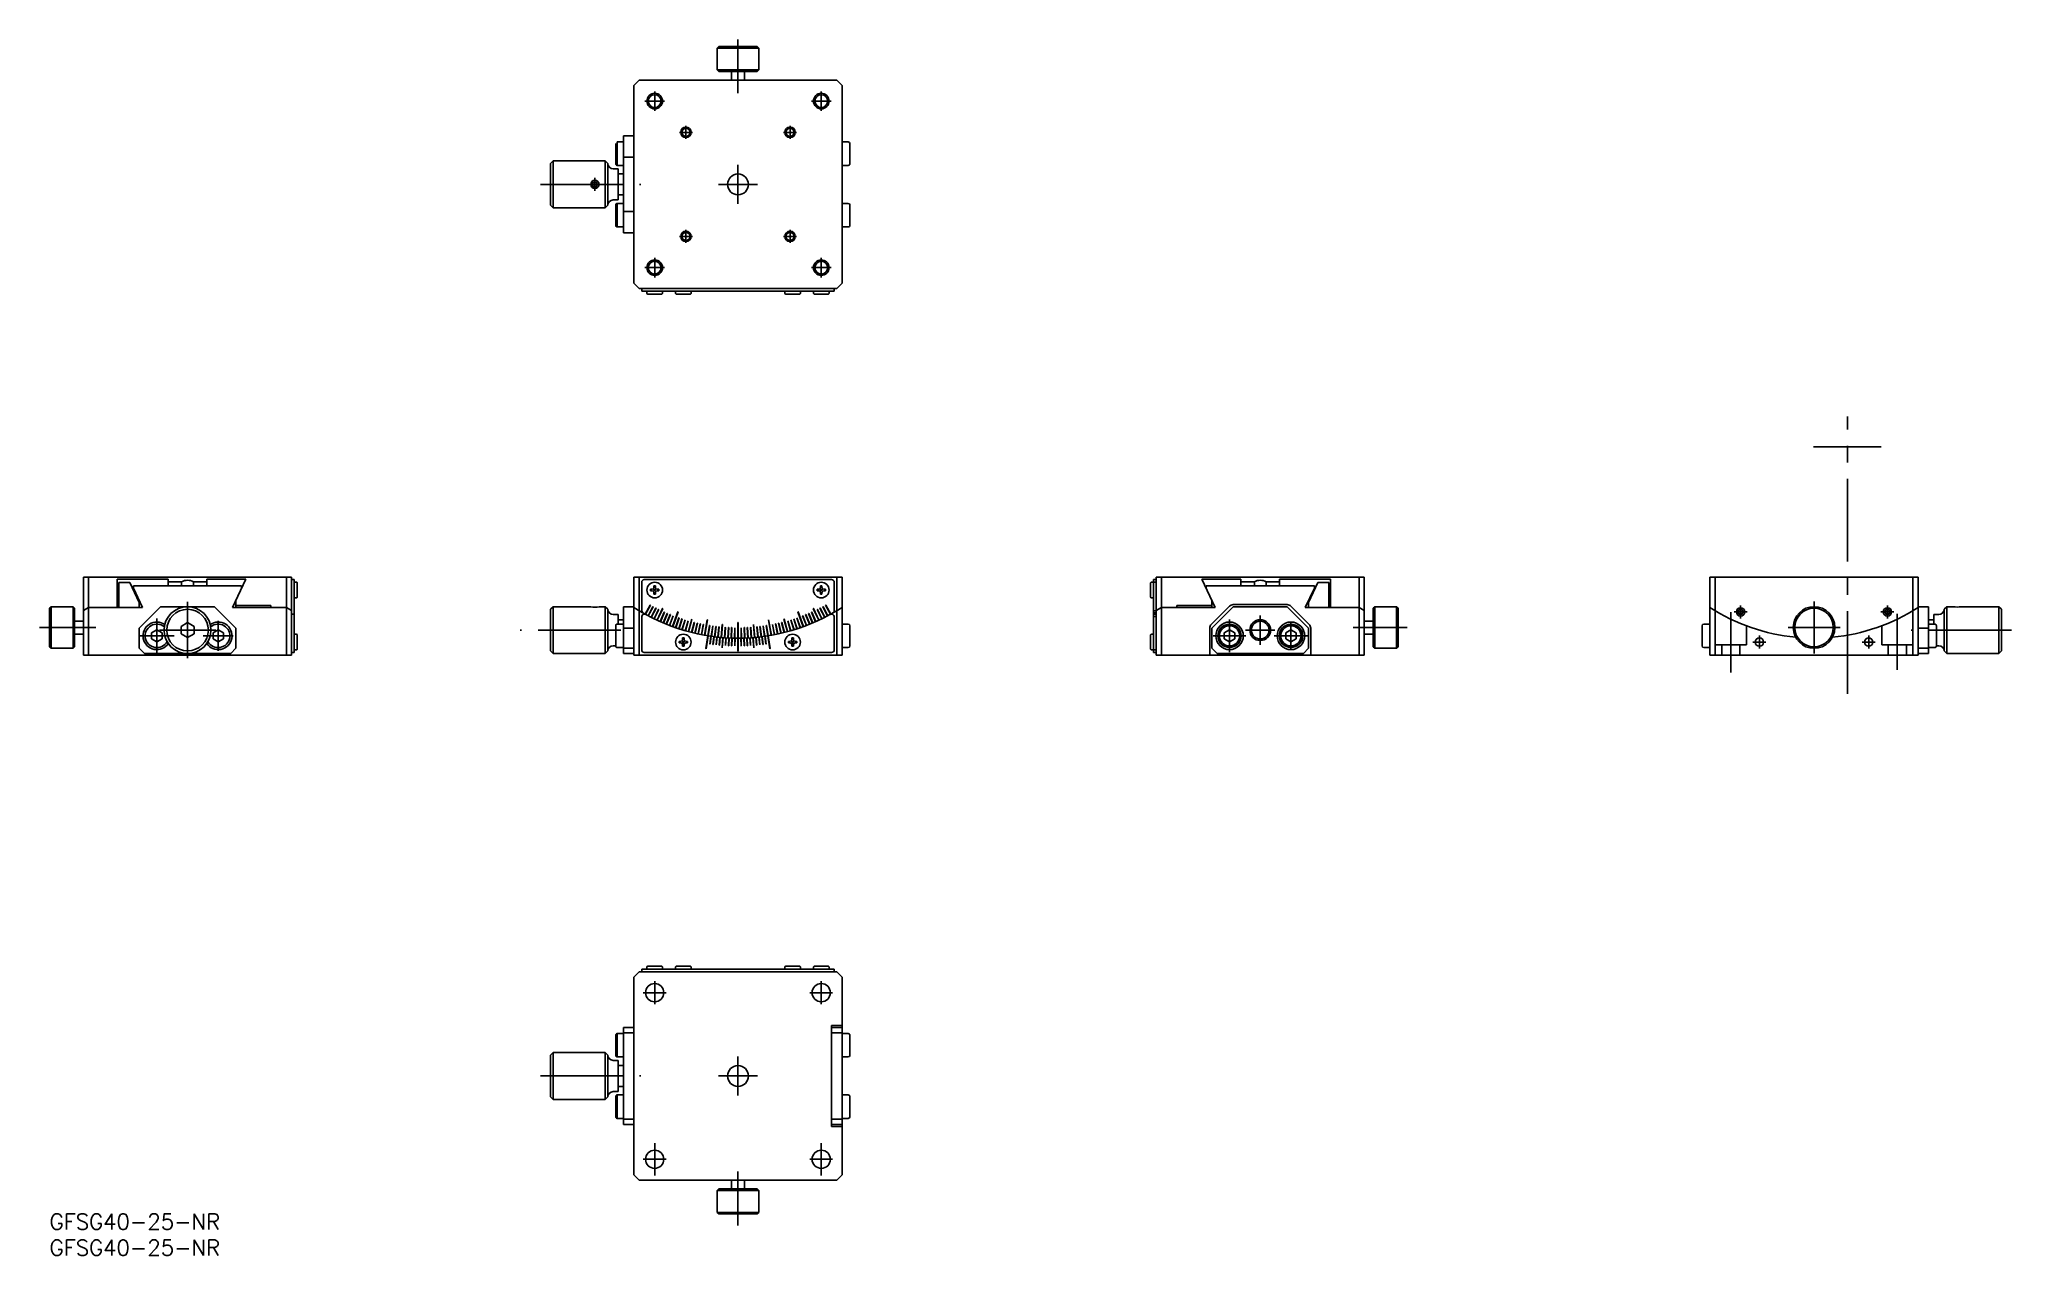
# Model space of a CAD drawing. Extents: x -2 to 377, y -8 to 226.
import ezdxf

# ---------------------------------------------------------------- set-up
doc = ezdxf.new("R2010")
doc.units = 0
doc.header["$LTSCALE"] = 0.5
doc.linetypes.add('CENTER', pattern=[50.8, 31.75, -6.35, 6.35, -6.35])
doc.linetypes.add('DASHED', pattern=[19.05, 12.7, -6.35])
for name, color, linetype in [('MSM_CENTER', 1, 'CENTER'), ('MSM_CONTINUOUS', 7, 'CONTINUOUS'), ('MSM_DASHED', 4, 'DASHED'), ('MSM_NARROW', 5, 'CONTINUOUS'), ('MSM_PART_NUMBER', 7, 'CONTINUOUS')]:
    doc.layers.add(name, color=color, linetype=linetype)
doc.styles.get("Standard").update_dxf_attribs({"font": 'txt.shx', "height": 3, "bigfont": 'bigfont.shx'})

# ---------------------------------------------------------------- blocks, each defined once
blk = doc.blocks.new('*U3')
at = {"layer": 'MSM_PART_NUMBER'}
blk.add_text('GFSG40-25-NR', height=3, dxfattribs=at).set_placement((0, -3))
blk = doc.blocks.new('*U4')
at = {"layer": 'MSM_PART_NUMBER'}
blk.add_text('GFSG40-25-NR', height=3, dxfattribs=at).set_placement((0, -8))

msp = doc.modelspace()

# ---------------------------------------------------------------- linework, layer by layer
at = {"layer": 'MSM_CENTER'}
for p, q in [((132.28, 225.66), (132.28, 215.31)), ((114.41, 213.81), (118.16, 213.81)), ((116.28, 215.68), (116.28, 211.93)), ((146.41, 213.81), (150.16, 213.81)), ((148.28, 215.68), (148.28, 211.93)), ((122.28, 209.06), (122.28, 206.56)), ((142.28, 209.06), (142.28, 206.56)), ((121.03, 207.81), (123.53, 207.81)), ((141.03, 207.81), (143.53, 207.81)), ((132.28, 201.56), (132.28, 194.06)), ((94.32, 197.81), (113.63, 197.81)), ((104.78, 199.06), (104.78, 196.56)), ((128.53, 197.81), (136.03, 197.81)), ((121.03, 187.81), (123.53, 187.81)), ((122.28, 189.06), (122.28, 186.56)), ((141.03, 187.81), (143.53, 187.81)), ((142.28, 189.06), (142.28, 186.56)), ((116.28, 183.68), (116.28, 179.93)), ((148.28, 183.68), (148.28, 179.93)), ((114.41, 181.81), (118.16, 181.81)), ((146.41, 181.81), (150.16, 181.81)), ((345.47, 99.93), (345.47, 153.23)), ((351.98, 147.37), (338.96, 147.37)), ((26.5, 106.76), (26.5, 117.58)), ((339.07, 107.67), (339.07, 117.67)), ((20.6, 107.76), (20.6, 114.38)), ((32.4, 108.19), (32.4, 113.94)), ((226.74, 107.94, -5.9), (226.74, 114.19, -5.9)), ((232.64, 109.36, -5.9), (232.64, 114.98, -5.9)), ((238.54, 108.31, -5.9), (238.54, 113.82, -5.9)), ((323.07, 104.04), (323.07, 115.62)), ((326.2, 115.67), (323.7, 115.67)), ((324.95, 114.42), (324.95, 116.92)), ((354.43, 115.67), (351.93, 115.67)), ((353.18, 114.42), (353.18, 116.92)), ((355.07, 104.56), (355.07, 115.31)), ((8.89, 112.67), (-1.96, 112.67)), ((23.91, 111.07), (17.29, 111.07)), ((31.91, 112.17), (21.09, 112.17)), ((35.27, 111.07), (29.52, 111.07)), ((109.74, 112.17), (90.43, 112.17)), ((229.87, 111.07, -5.9), (223.62, 111.07, -5.9)), ((235.45, 112.17, -5.9), (229.83, 112.17, -5.9)), ((241.73, 111.07, -5.9), (235.35, 111.07, -5.9)), ((260.88, 112.67, -5.9), (250.49, 112.67, -5.9)), ((328.57, 108.62), (328.57, 111.12)), ((344.07, 112.67), (334.07, 112.67)), ((349.57, 108.62), (349.57, 111.12)), ((377.02, 112.17), (357.72, 112.17)), ((329.82, 109.87), (327.32, 109.87)), ((350.82, 109.87), (348.32, 109.87)), ((114.09, 42.5), (114.53, 42.5)), ((116.28, 44.69), (116.28, 40.31)), ((118.03, 42.5), (118.47, 42.5)), ((146.09, 42.5), (146.53, 42.5)), ((148.28, 44.69), (148.28, 40.31)), ((150.03, 42.5), (150.47, 42.5)), ((132.28, 30.25), (132.28, 22.75)), ((94.32, 26.5), (113.63, 26.5)), ((128.53, 26.5), (136.03, 26.5)), ((116.28, 13.59), (116.28, 7.41)), ((148.28, 13.59), (148.28, 7.41)), ((114.09, 10.5), (118.47, 10.5)), ((132.28, 8.15), (132.28, -2.2)), ((146.09, 10.5), (150.47, 10.5))]:
    msp.add_line(p, q, dxfattribs=at)
at = {"layer": 'MSM_CONTINUOUS'}
for p, q in [((128.28, 224.01), (128.58, 224.31)), ((128.28, 219.81), (128.28, 224.01)), ((128.28, 224.01), (136.28, 224.01)), ((128.58, 224.31), (135.98, 224.31)), ((135.98, 224.31), (136.28, 224.01)), ((136.28, 224.01), (136.28, 219.81)), ((128.58, 219.51), (128.28, 219.81)), ((136.28, 219.81), (128.28, 219.81)), ((136.28, 219.81), (135.98, 219.51)), ((113.28, 217.81), (112.28, 216.81)), ((112.28, 216.81), (112.28, 178.81)), ((151.28, 217.81), (113.28, 217.81)), ((135.98, 219.51), (128.58, 219.51)), ((131.03, 217.81), (131.03, 219.51)), ((133.53, 217.81), (133.53, 219.51)), ((152.28, 216.81), (151.28, 217.81)), ((152.28, 178.81), (152.28, 216.81)), ((108.78, 201.76), (108.78, 205.66)), ((109.08, 205.96), (110.28, 205.96)), ((109.08, 201.46), (109.08, 205.96)), ((110.28, 188.51), (110.28, 207.11)), ((110.28, 207.11), (112.28, 207.11)), ((153.48, 205.96), (152.28, 205.96)), ((153.78, 201.76), (153.78, 205.66)), ((96.78, 202.31), (96.28, 201.81)), ((96.28, 201.81), (96.28, 193.81)), ((106.78, 202.31), (96.78, 202.31)), ((96.78, 202.31), (96.78, 193.31)), ((107.28, 201.81), (106.78, 202.31)), ((106.78, 193.31), (106.78, 202.31)), ((107.28, 193.81), (107.28, 201.81)), ((110.28, 201.46), (109.08, 201.46)), ((110.28, 203.01), (112.28, 203.01)), ((152.28, 201.46), (153.48, 201.46)), ((104.52, 198.26), (104.26, 197.81)), ((104.26, 197.81), (104.52, 197.36)), ((105.04, 198.26), (104.52, 198.26)), ((104.52, 197.36), (105.04, 197.36)), ((105.3, 197.81), (105.04, 198.26)), ((105.04, 197.36), (105.3, 197.81)), ((108.28, 200.81), (109.28, 200.81)), ((109.28, 200.81), (109.28, 194.81)), ((109.28, 199.81), (110.28, 199.81)), ((96.28, 193.81), (96.78, 193.31)), ((96.78, 193.31), (106.78, 193.31)), ((106.78, 193.31), (107.28, 193.81)), ((109.28, 194.81), (108.28, 194.81)), ((108.78, 193.86), (108.78, 189.96)), ((110.28, 194.16), (109.08, 194.16)), ((109.08, 189.66), (109.08, 194.16)), ((109.28, 195.81), (110.28, 195.81)), ((153.48, 194.16), (152.28, 194.16)), ((153.78, 189.96), (153.78, 193.86)), ((110.28, 189.66), (109.08, 189.66)), ((110.28, 192.61), (112.28, 192.61)), ((152.28, 189.66), (153.48, 189.66)), ((110.28, 188.51), (112.28, 188.51)), ((112.28, 178.81), (113.28, 177.81)), ((151.28, 177.81), (152.28, 178.81)), ((113.28, 177.81), (151.28, 177.81)), ((113.78, 177.81), (113.78, 177.31)), ((113.78, 177.31), (150.78, 177.31)), ((114.78, 176.91), (114.78, 177.3)), ((117.58, 176.71), (114.98, 176.71)), ((117.78, 177.3), (117.78, 176.91)), ((120.28, 176.91), (120.28, 177.3)), ((123.08, 176.71), (120.48, 176.71)), ((123.28, 177.3), (123.28, 176.91)), ((141.28, 176.91), (141.28, 177.3)), ((144.08, 176.71), (141.48, 176.71)), ((144.28, 177.3), (144.28, 176.91)), ((146.78, 176.91), (146.78, 177.3)), ((149.58, 176.71), (146.98, 176.71)), ((149.78, 177.3), (149.78, 176.91)), ((150.78, 177.31), (150.78, 177.81)), ((46.5, 122.37), (6.5, 122.37)), ((6.5, 122.37), (6.5, 107.37)), ((7.5, 122.37), (7.5, 107.37)), ((22.8, 121.94), (13, 121.94)), ((13, 121.94), (13, 116.54)), ((13.3, 116.54), (13.3, 121.31)), ((13.3, 121.31), (15.4, 121.31)), ((15.4, 121.31), (17.2, 117.5)), ((22.8, 120.67), (22.8, 121.94)), ((25.37, 121.44), (22.8, 121.44)), ((25.37, 120.67), (25.37, 121.44)), ((30.2, 121.44), (27.63, 121.44)), ((27.63, 121.44), (27.63, 120.67)), ((37.7, 121.94), (30.2, 121.94)), ((30.2, 121.94), (30.2, 120.67)), ((35.15, 116.54), (37.7, 121.94)), ((45.5, 107.37), (45.5, 122.37)), ((46.5, 107.37), (46.5, 122.37)), ((47, 121.87), (46.5, 121.87)), ((47, 121.87), (47, 107.87)), ((47.4, 121.37), (47.01, 121.37)), ((112.28, 107.37), (112.28, 122.37)), ((112.28, 122.37), (152.28, 122.37)), ((113.28, 122.37), (113.28, 107.37)), ((113.78, 115.9), (113.78, 121.37)), ((114.28, 121.87), (150.28, 121.87)), ((150.78, 121.37), (150.78, 115.9)), ((151.28, 122.37), (151.28, 107.37)), ((152.28, 122.37), (152.28, 107.37)), ((212.64, 121.37, -5.9), (211.74, 121.37, -5.9)), ((212.13, 118.37, -5.9), (212.13, 121.37, -5.9)), ((212.14, 107.87, -5.9), (212.14, 121.87, -5.9)), ((212.14, 121.87, -5.9), (212.64, 121.87, -5.9)), ((252.64, 122.37, -5.9), (212.64, 122.37, -5.9)), ((212.64, 122.37, -5.9), (212.64, 107.37, -5.9)), ((213.64, 122.37, -5.9), (213.64, 107.37, -5.9)), ((228.94, 121.94, -5.9), (221.44, 121.94, -5.9)), ((221.44, 121.94, -5.9), (223.99, 116.54, -5.9)), ((228.94, 120.67, -5.9), (228.94, 121.94, -5.9)), ((231.51, 121.44, -5.9), (228.94, 121.44, -5.9)), ((231.51, 120.67, -5.9), (231.51, 121.44, -5.9)), ((236.34, 121.44, -5.9), (233.78, 121.44, -5.9)), ((233.78, 121.44, -5.9), (233.78, 120.67, -5.9)), ((246.14, 121.94, -5.9), (236.34, 121.94, -5.9)), ((236.34, 121.94, -5.9), (236.34, 120.67, -5.9)), ((243.74, 121.31, -5.9), (241.94, 117.5, -5.9)), ((245.84, 121.31, -5.9), (243.74, 121.31, -5.9)), ((245.84, 116.54, -5.9), (245.84, 121.31, -5.9)), ((246.14, 116.54, -5.9), (246.14, 121.94, -5.9)), ((251.64, 107.37, -5.9), (251.64, 122.37, -5.9)), ((252.64, 107.37, -5.9), (252.64, 122.37, -5.9)), ((359.07, 122.37), (319.07, 122.37)), ((319.07, 122.37), (319.07, 107.37)), ((320.07, 122.37), (320.07, 107.37)), ((358.07, 107.37), (358.07, 122.37)), ((359.07, 107.37), (359.07, 122.37)), ((36.9, 120.67), (16.1, 120.67)), ((16.1, 120.67), (16.1, 119.83)), ((16.1, 120.22), (17.85, 116.54)), ((17.2, 117.5), (17.2, 116.54)), ((35.8, 116.54), (35.8, 117.92)), ((36.9, 120.25), (36.9, 120.67)), ((47.01, 118.37), (47.4, 118.37)), ((47.6, 118.57), (47.6, 121.17)), ((115.8, 120.01), (115.48, 120.01)), ((115.48, 120.01), (115.48, 119.73)), ((115.48, 119.73), (115.8, 119.73)), ((116.42, 120.67), (116.14, 120.67)), ((116.14, 120.67), (116.14, 120.35)), ((116.14, 119.39), (116.14, 119.06)), ((116.14, 119.06), (116.42, 119.06)), ((116.42, 120.35), (116.42, 120.67)), ((116.42, 119.06), (116.42, 119.39)), ((117.08, 120.01), (116.76, 120.01)), ((116.76, 119.73), (117.08, 119.73)), ((117.08, 119.73), (117.08, 120.01)), ((147.8, 120.01), (147.48, 120.01)), ((147.48, 120.01), (147.48, 119.73)), ((147.48, 119.73), (147.8, 119.73)), ((148.42, 120.67), (148.14, 120.67)), ((148.14, 120.67), (148.14, 120.35)), ((148.14, 119.39), (148.14, 119.06)), ((148.14, 119.06), (148.42, 119.06)), ((148.42, 120.35), (148.42, 120.67)), ((148.42, 119.06), (148.42, 119.39)), ((149.08, 120.01), (148.76, 120.01)), ((148.76, 119.73), (149.08, 119.73)), ((149.08, 119.73), (149.08, 120.01)), ((211.54, 121.17, -5.9), (211.54, 118.57, -5.9)), ((211.74, 118.37, -5.9), (212.13, 118.37, -5.9)), ((243.04, 120.67, -5.9), (222.24, 120.67, -5.9)), ((222.24, 120.67, -5.9), (222.24, 120.25, -5.9)), ((223.34, 116.54, -5.9), (223.34, 117.92, -5.9)), ((241.29, 116.54, -5.9), (243.04, 120.22, -5.9)), ((241.94, 117.5, -5.9), (241.94, 116.54, -5.9)), ((243.04, 119.83, -5.9), (243.04, 120.67, -5.9)), ((0, 116.37), (0.3, 116.67)), ((0, 108.97), (0, 116.37)), ((0.3, 116.67), (4.5, 116.67)), ((0.3, 116.67), (0.3, 108.67)), ((4.5, 116.67), (4.8, 116.37)), ((4.5, 108.67), (4.5, 116.67)), ((4.8, 116.37), (4.8, 108.97)), ((6.5, 113.92), (4.8, 113.92)), ((7.5, 116.54), (6.5, 115.91)), ((17.85, 116.54), (7.5, 116.54)), ((13.01, 116.67), (13, 116.67)), ((17.2, 112.57), (21.3, 116.67)), ((21.3, 116.67), (31.7, 116.67)), ((31.7, 116.67), (35.8, 112.57)), ((45.5, 116.54), (35.15, 116.54)), ((42.5, 116.9), (35.8, 116.9)), ((42.5, 116.54), (42.5, 116.9)), ((46.5, 115.91), (45.5, 116.54)), ((47, 115.26), (46.5, 115.26)), ((96.78, 116.67), (96.28, 116.17)), ((96.28, 116.17), (96.28, 108.17)), ((96.78, 107.67), (96.78, 116.67)), ((96.78, 116.67), (103.99, 116.67)), ((105.58, 116.67), (106.78, 116.67)), ((107.28, 116.17), (106.78, 116.67)), ((106.78, 116.67), (106.78, 107.67)), ((107.28, 108.17), (107.28, 116.17)), ((109.28, 115.17), (108.28, 115.17)), ((109.28, 113.32), (109.28, 115.17)), ((110.28, 114.17), (109.28, 114.17)), ((112.28, 116.67), (110.28, 116.67)), ((110.28, 116.67), (110.28, 107.67)), ((113.78, 108.37), (113.78, 114.76)), ((115.41, 116.99), (114.44, 115.24)), ((114.49, 115.21), (115.45, 116.96)), ((115.94, 116.7), (115, 114.93)), ((115.05, 114.91), (115.99, 116.67)), ((115.45, 116.96), (115.41, 116.99)), ((116.48, 116.42), (115.57, 114.64)), ((115.62, 114.61), (116.53, 116.4)), ((115.99, 116.67), (115.94, 116.7)), ((117.02, 116.15), (116.15, 114.35)), ((116.19, 114.33), (117.07, 116.13)), ((116.53, 116.4), (116.48, 116.42)), ((117.78, 116.34), (116.73, 114.07)), ((116.77, 114.05), (117.83, 116.32)), ((117.07, 116.13), (117.02, 116.15)), ((118.12, 115.63), (117.31, 113.81)), ((117.36, 113.79), (118.17, 115.61)), ((117.83, 116.32), (117.78, 116.34)), ((118.68, 115.39), (117.9, 113.55)), ((117.94, 113.53), (118.73, 115.37)), ((118.17, 115.61), (118.12, 115.63)), ((119.24, 115.16), (118.49, 113.3)), ((118.54, 113.29), (119.29, 115.14)), ((118.73, 115.37), (118.68, 115.39)), ((119.8, 114.94), (119.09, 113.07)), ((119.13, 113.05), (119.85, 114.92)), ((119.29, 115.14), (119.24, 115.16)), ((120.71, 115.66), (119.69, 112.84)), ((119.73, 112.83), (120.76, 115.65)), ((119.85, 114.92), (119.8, 114.94)), ((120.94, 114.52), (120.29, 112.63)), ((120.34, 112.61), (120.99, 114.5)), ((120.76, 115.65), (120.71, 115.66)), ((121.52, 114.33), (120.9, 112.43)), ((120.99, 114.5), (120.94, 114.52)), ((120.95, 112.41), (121.57, 114.31)), ((122.1, 114.14), (121.51, 112.23)), ((121.57, 114.31), (121.52, 114.33)), ((121.56, 112.22), (122.14, 114.13)), ((122.14, 114.13), (122.1, 114.14)), ((122.68, 113.97), (122.13, 112.05)), ((122.17, 112.04), (122.73, 113.96)), ((122.73, 113.96), (122.68, 113.97)), ((123.39, 114.29), (122.74, 111.88)), ((122.79, 111.86), (123.44, 114.28)), ((123.44, 114.28), (123.39, 114.29)), ((126.39, 114.14), (125.87, 111.18)), ((125.92, 111.17), (126.44, 114.13)), ((126.44, 114.13), (126.39, 114.14)), ((138.12, 114.13), (138.17, 114.14)), ((138.64, 111.17), (138.12, 114.13)), ((138.17, 114.14), (138.69, 111.18)), ((141.12, 114.28), (141.17, 114.29)), ((141.77, 111.86), (141.12, 114.28)), ((141.17, 114.29), (141.82, 111.88)), ((141.83, 113.96), (141.88, 113.97)), ((142.39, 112.04), (141.83, 113.96)), ((141.88, 113.97), (142.43, 112.05)), ((142.42, 114.13), (142.46, 114.14)), ((143, 112.22), (142.42, 114.13)), ((142.46, 114.14), (143.05, 112.23)), ((142.99, 114.31), (143.04, 114.33)), ((143.61, 112.41), (142.99, 114.31)), ((143.04, 114.33), (143.66, 112.43)), ((143.57, 114.5), (143.62, 114.52)), ((144.22, 112.61), (143.57, 114.5)), ((143.62, 114.52), (144.27, 112.63)), ((143.8, 115.65), (143.85, 115.66)), ((144.83, 112.83), (143.8, 115.65)), ((143.85, 115.66), (144.87, 112.84)), ((144.71, 114.92), (144.76, 114.94)), ((145.43, 113.05), (144.71, 114.92)), ((144.76, 114.94), (145.47, 113.07)), ((145.27, 115.14), (145.32, 115.16)), ((146.02, 113.29), (145.27, 115.14)), ((145.32, 115.16), (146.07, 113.3)), ((145.84, 115.37), (145.88, 115.39)), ((146.62, 113.53), (145.84, 115.37)), ((145.88, 115.39), (146.66, 113.55)), ((146.39, 115.61), (146.44, 115.63)), ((147.2, 113.79), (146.39, 115.61)), ((146.44, 115.63), (147.25, 113.81)), ((146.73, 116.32), (146.78, 116.34)), ((147.79, 114.05), (146.73, 116.32)), ((146.78, 116.34), (147.83, 114.07)), ((147.49, 116.13), (147.54, 116.15)), ((148.37, 114.33), (147.49, 116.13)), ((147.54, 116.15), (148.41, 114.35)), ((148.03, 116.4), (148.08, 116.42)), ((148.94, 114.61), (148.03, 116.4)), ((148.08, 116.42), (148.99, 114.64)), ((148.57, 116.67), (148.62, 116.7)), ((149.51, 114.91), (148.57, 116.67)), ((148.62, 116.7), (149.56, 114.93)), ((149.11, 116.96), (149.15, 116.99)), ((150.08, 115.21), (149.11, 116.96)), ((149.15, 116.99), (150.12, 115.24)), ((150.78, 114.76), (150.78, 108.37)), ((212.14, 115.9, -5.9), (212.64, 115.9, -5.9)), ((212.14, 115.47, -5.9), (212.64, 115.47, -5.9)), ((212.14, 115.26, -5.9), (212.64, 115.26, -5.9)), ((212.14, 114.76, -5.9), (212.64, 114.76, -5.9)), ((213.64, 116.54, -5.9), (212.64, 115.91, -5.9)), ((223.99, 116.54, -5.9), (213.64, 116.54, -5.9)), ((216.64, 116.54, -5.9), (216.64, 116.9, -5.9)), ((216.64, 116.9, -5.9), (223.34, 116.9, -5.9)), ((226.75, 116.78, -5.9), (223.23, 113.26, -5.9)), ((227.44, 116.67, -5.9), (223.34, 112.57, -5.9)), ((237.84, 116.67, -5.9), (227.44, 116.67, -5.9)), ((237.83, 117.07, -5.9), (227.46, 117.07, -5.9)), ((241.94, 112.57, -5.9), (237.84, 116.67, -5.9)), ((242.05, 113.26, -5.9), (238.53, 116.78, -5.9)), ((251.64, 116.54, -5.9), (241.29, 116.54, -5.9)), ((246.05, 116.54, -5.9), (246.13, 116.67, -5.9)), ((246.14, 116.67, -5.9), (246.13, 116.67, -5.9)), ((246.13, 116.67, -5.9), (246.13, 116.54, -5.9)), ((252.64, 115.91, -5.9), (251.64, 116.54, -5.9)), ((252.64, 113.92, -5.9), (254.34, 113.92, -5.9)), ((254.64, 116.67, -5.9), (254.34, 116.37, -5.9)), ((254.34, 116.37, -5.9), (254.34, 108.97, -5.9)), ((258.84, 116.67, -5.9), (254.64, 116.67, -5.9)), ((254.64, 108.67, -5.9), (254.64, 116.67, -5.9)), ((259.14, 116.37, -5.9), (258.84, 116.67, -5.9)), ((258.84, 116.67, -5.9), (258.84, 108.67, -5.9)), ((259.14, 108.97, -5.9), (259.14, 116.37, -5.9)), ((324.69, 116.12), (324.43, 115.67)), ((324.43, 115.67), (324.69, 115.22)), ((325.21, 116.12), (324.69, 116.12)), ((324.69, 115.22), (325.21, 115.22)), ((325.47, 115.67), (325.21, 116.12)), ((325.21, 115.22), (325.47, 115.67)), ((352.92, 116.12), (352.66, 115.67)), ((352.66, 115.67), (352.92, 115.22)), ((353.44, 116.12), (352.92, 116.12)), ((352.92, 115.22), (353.44, 115.22)), ((353.7, 115.67), (353.44, 116.12)), ((353.44, 115.22), (353.7, 115.67)), ((359.07, 116.67), (361.07, 116.67)), ((361.07, 116.67), (361.07, 107.67)), ((362.07, 114.17), (361.07, 114.17)), ((363.07, 115.17), (362.07, 115.17)), ((362.07, 115.17), (362.07, 113.32)), ((364.07, 116.17), (364.57, 116.67)), ((364.07, 108.17), (364.07, 116.17)), ((364.57, 116.67), (364.57, 107.67)), ((364.57, 116.67), (365.77, 116.67)), ((367.35, 116.67), (374.57, 116.67)), ((375.07, 116.17), (374.57, 116.67)), ((374.57, 116.67), (374.57, 107.67)), ((375.07, 108.17), (375.07, 116.17)), ((4.8, 111.42), (6.5, 111.42)), ((17.2, 108.67), (17.2, 112.57)), ((20.6, 112.22), (19.6, 111.65)), ((19.6, 111.65), (19.6, 110.49)), ((19.6, 110.49), (20.6, 109.91)), ((21.6, 111.65), (20.6, 112.22)), ((20.6, 109.91), (21.6, 110.49)), ((21.6, 110.49), (21.6, 111.65)), ((26.5, 113.61), (25.25, 112.89)), ((25.25, 112.89), (25.25, 111.45)), ((25.25, 111.45), (26.5, 110.73)), ((27.75, 112.89), (26.5, 113.61)), ((26.5, 110.73), (27.75, 111.45)), ((27.75, 111.45), (27.75, 112.89)), ((32.4, 112.22), (31.4, 111.65)), ((31.4, 111.65), (31.4, 110.49)), ((31.4, 110.49), (32.4, 109.91)), ((33.4, 111.65), (32.4, 112.22)), ((32.4, 109.91), (33.4, 110.49)), ((33.4, 110.49), (33.4, 111.65)), ((35.8, 112.57), (35.8, 108.67)), ((47.4, 111.37), (47.01, 111.37)), ((47.6, 108.57), (47.6, 111.17)), ((108.78, 113.02), (108.78, 109.12)), ((110.28, 113.32), (109.08, 113.32)), ((112.28, 112.57), (110.28, 112.57)), ((121.3, 110.01), (120.98, 110.01)), ((120.98, 110.01), (120.98, 109.73)), ((121.92, 110.67), (121.64, 110.67)), ((121.64, 110.67), (121.64, 110.35)), ((121.92, 110.35), (121.92, 110.67)), ((122.58, 110.01), (122.26, 110.01)), ((122.58, 109.73), (122.58, 110.01)), ((123.85, 113.66), (123.37, 111.72)), ((123.41, 111.7), (123.9, 113.65)), ((123.9, 113.65), (123.85, 113.66)), ((124.44, 113.52), (123.99, 111.57)), ((124.04, 111.56), (124.49, 113.5)), ((124.49, 113.5), (124.44, 113.52)), ((125.03, 113.38), (124.61, 111.43)), ((124.66, 111.42), (125.08, 113.37)), ((125.08, 113.37), (125.03, 113.38)), ((125.62, 113.26), (125.24, 111.3)), ((125.29, 111.29), (125.67, 113.25)), ((125.67, 113.25), (125.62, 113.26)), ((126.51, 111.08), (126.12, 108.61)), ((126.16, 108.6), (126.56, 111.07)), ((126.82, 113.05), (126.51, 111.08)), ((126.56, 111.07), (126.87, 113.04)), ((126.87, 113.04), (126.82, 113.05)), ((127.08, 110.99), (126.87, 109.5)), ((126.92, 109.5), (127.13, 110.98)), ((127.42, 112.96), (127.14, 110.98)), ((127.19, 110.97), (127.47, 112.95)), ((127.47, 112.95), (127.42, 112.96)), ((127.65, 110.91), (127.46, 109.42)), ((127.51, 109.42), (127.7, 110.91)), ((128.02, 112.88), (127.78, 110.9)), ((127.83, 110.89), (128.07, 112.88)), ((128.07, 112.88), (128.02, 112.88)), ((128.22, 110.84), (128.06, 109.35)), ((128.11, 109.35), (128.27, 110.84)), ((128.62, 112.81), (128.41, 110.82)), ((128.46, 110.82), (128.67, 112.81)), ((128.67, 112.81), (128.62, 112.81)), ((128.8, 110.78), (128.66, 109.29)), ((128.71, 109.29), (128.85, 110.78)), ((129.27, 113.25), (129.05, 110.76)), ((129.1, 110.76), (129.32, 113.25)), ((129.37, 110.73), (129.21, 108.74)), ((129.26, 108.74), (129.42, 110.73)), ((129.32, 113.25), (129.27, 113.25)), ((129.83, 112.71), (129.69, 110.71)), ((129.74, 110.71), (129.88, 112.7)), ((129.88, 112.7), (129.83, 112.71)), ((129.95, 110.69), (129.85, 109.2)), ((129.9, 109.19), (130, 110.69)), ((130.44, 112.67), (130.33, 110.67)), ((130.38, 110.67), (130.49, 112.67)), ((130.49, 112.67), (130.44, 112.67)), ((130.52, 110.66), (130.45, 109.16)), ((130.5, 109.16), (130.57, 110.66)), ((131.04, 112.64), (130.97, 110.64)), ((131.02, 110.64), (131.09, 112.64)), ((131.09, 112.64), (131.04, 112.64)), ((131.1, 110.64), (131.05, 109.14)), ((131.1, 109.14), (131.15, 110.64)), ((131.65, 112.62), (131.61, 110.63)), ((131.7, 112.62), (131.65, 112.62)), ((131.68, 110.62), (131.65, 109.12)), ((131.66, 110.62), (131.7, 112.62)), ((131.7, 109.12), (131.73, 110.62)), ((132.31, 113.62), (132.26, 113.62)), ((132.26, 113.62), (132.26, 110.62)), ((132.26, 110.62), (132.26, 108.12)), ((132.31, 110.62), (132.31, 113.62)), ((132.31, 108.12), (132.31, 110.62)), ((132.86, 109.12), (132.83, 110.62)), ((132.86, 112.62), (132.91, 112.62)), ((132.9, 110.62), (132.86, 112.62)), ((132.88, 110.62), (132.91, 109.12)), ((132.91, 112.62), (132.95, 110.63)), ((133.46, 109.14), (133.41, 110.64)), ((133.46, 110.64), (133.51, 109.14)), ((133.47, 112.64), (133.52, 112.64)), ((133.54, 110.64), (133.47, 112.64)), ((133.52, 112.64), (133.59, 110.64)), ((134.06, 109.16), (133.99, 110.66)), ((134.04, 110.66), (134.11, 109.16)), ((134.07, 112.67), (134.12, 112.67)), ((134.18, 110.67), (134.07, 112.67)), ((134.12, 112.67), (134.23, 110.67)), ((134.66, 109.19), (134.56, 110.69)), ((134.61, 110.69), (134.71, 109.2)), ((134.68, 112.7), (134.73, 112.71)), ((134.82, 110.71), (134.68, 112.7)), ((134.73, 112.71), (134.87, 110.71)), ((135.3, 108.74), (135.14, 110.73)), ((135.19, 110.73), (135.35, 108.74)), ((135.24, 113.25), (135.29, 113.25)), ((135.46, 110.76), (135.24, 113.25)), ((135.29, 113.25), (135.51, 110.76)), ((135.85, 109.29), (135.71, 110.78)), ((135.76, 110.78), (135.9, 109.29)), ((135.89, 112.81), (135.94, 112.81)), ((136.1, 110.82), (135.89, 112.81)), ((135.94, 112.81), (136.15, 110.82)), ((136.45, 109.35), (136.29, 110.84)), ((136.34, 110.84), (136.5, 109.35)), ((136.49, 112.88), (136.54, 112.88)), ((136.73, 110.89), (136.49, 112.88)), ((136.54, 112.88), (136.78, 110.9)), ((137.05, 109.42), (136.86, 110.91)), ((136.91, 110.91), (137.1, 109.42)), ((137.09, 112.95), (137.14, 112.96)), ((137.37, 110.97), (137.09, 112.95)), ((137.14, 112.96), (137.42, 110.98)), ((137.64, 109.5), (137.43, 110.98)), ((137.48, 110.99), (137.69, 109.5)), ((137.69, 113.04), (137.74, 113.05)), ((138, 111.07), (137.69, 113.04)), ((137.74, 113.05), (138.05, 111.08)), ((138.4, 108.6), (138, 111.07)), ((138.05, 111.08), (138.44, 108.61)), ((138.89, 113.25), (138.94, 113.26)), ((139.27, 111.29), (138.89, 113.25)), ((138.94, 113.26), (139.32, 111.3)), ((139.48, 113.37), (139.53, 113.38)), ((139.9, 111.42), (139.48, 113.37)), ((139.53, 113.38), (139.95, 111.43)), ((140.07, 113.5), (140.12, 113.52)), ((140.52, 111.56), (140.07, 113.5)), ((140.12, 113.52), (140.57, 111.57)), ((140.66, 113.65), (140.71, 113.66)), ((141.15, 111.7), (140.66, 113.65)), ((140.71, 113.66), (141.2, 111.72)), ((142.3, 110.01), (141.98, 110.01)), ((141.98, 110.01), (141.98, 109.73)), ((142.92, 110.67), (142.64, 110.67)), ((142.64, 110.67), (142.64, 110.35)), ((142.92, 110.35), (142.92, 110.67)), ((143.58, 110.01), (143.26, 110.01)), ((143.58, 109.73), (143.58, 110.01)), ((153.48, 113.32), (152.28, 113.32)), ((153.78, 109.12), (153.78, 113.02)), ((211.54, 111.17, -5.9), (211.54, 108.57, -5.9)), ((211.74, 111.37, -5.9), (212.13, 111.37, -5.9)), ((212.13, 111.37, -5.9), (212.13, 108.37, -5.9)), ((222.94, 112.55, -5.9), (222.94, 107.37, -5.9)), ((223.34, 112.57, -5.9), (223.34, 108.67, -5.9)), ((226.74, 112.22, -5.9), (225.74, 111.65, -5.9)), ((225.74, 111.65, -5.9), (225.74, 110.49, -5.9)), ((225.74, 110.49, -5.9), (226.74, 109.91, -5.9)), ((227.74, 111.65, -5.9), (226.74, 112.22, -5.9)), ((226.74, 109.91, -5.9), (227.74, 110.49, -5.9)), ((227.74, 110.49, -5.9), (227.74, 111.65, -5.9)), ((238.54, 112.22, -5.9), (237.54, 111.65, -5.9)), ((237.54, 111.65, -5.9), (237.54, 110.49, -5.9)), ((237.54, 110.49, -5.9), (238.54, 109.91, -5.9)), ((239.54, 111.65, -5.9), (238.54, 112.22, -5.9)), ((238.54, 109.91, -5.9), (239.54, 110.49, -5.9)), ((239.54, 110.49, -5.9), (239.54, 111.65, -5.9)), ((241.94, 108.67, -5.9), (241.94, 112.57, -5.9)), ((242.34, 107.37, -5.9), (242.34, 112.55, -5.9)), ((254.34, 111.42, -5.9), (252.64, 111.42, -5.9)), ((317.57, 109.12), (317.57, 113.02)), ((319.07, 113.32), (317.87, 113.32)), ((359.07, 112.57), (361.07, 112.57)), ((361.07, 113.32), (362.27, 113.32)), ((362.57, 109.12), (362.57, 113.02)), ((0.3, 108.67), (0, 108.97)), ((4.5, 108.67), (0.3, 108.67)), ((4.8, 108.97), (4.5, 108.67)), ((6.5, 107.37), (46.5, 107.37)), ((18.2, 107.67), (17.2, 108.67)), ((34.8, 107.67), (18.2, 107.67)), ((35.8, 108.67), (34.8, 107.67)), ((47, 107.87), (46.5, 107.87)), ((47.01, 108.37), (47.4, 108.37)), ((96.28, 108.17), (96.78, 107.67)), ((106.78, 107.67), (96.78, 107.67)), ((106.78, 107.67), (107.28, 108.17)), ((108.78, 109.17), (108.28, 109.17)), ((109.08, 108.82), (110.28, 108.82)), ((112.28, 108.67), (110.28, 108.67)), ((110.28, 107.67), (112.28, 107.67)), ((152.28, 107.37), (112.28, 107.37)), ((150.28, 107.87), (114.28, 107.87)), ((120.98, 109.73), (121.3, 109.73)), ((121.64, 109.39), (121.64, 109.06)), ((121.64, 109.06), (121.92, 109.06)), ((121.92, 109.06), (121.92, 109.39)), ((122.26, 109.73), (122.58, 109.73)), ((141.98, 109.73), (142.3, 109.73)), ((142.64, 109.39), (142.64, 109.06)), ((142.64, 109.06), (142.92, 109.06)), ((142.92, 109.06), (142.92, 109.39)), ((143.26, 109.73), (143.58, 109.73)), ((152.28, 108.82), (153.48, 108.82)), ((212.64, 108.37, -5.9), (211.74, 108.37, -5.9)), ((212.64, 107.87, -5.9), (212.14, 107.87, -5.9)), ((212.64, 107.37, -5.9), (252.64, 107.37, -5.9)), ((223.34, 108.67, -5.9), (224.34, 107.67, -5.9)), ((224.34, 107.67, -5.9), (240.94, 107.67, -5.9)), ((240.94, 107.67, -5.9), (241.94, 108.67, -5.9)), ((254.34, 108.97, -5.9), (254.64, 108.67, -5.9)), ((254.64, 108.67, -5.9), (258.84, 108.67, -5.9)), ((258.84, 108.67, -5.9), (259.14, 108.97, -5.9)), ((317.87, 108.82), (319.07, 108.82)), ((319.07, 107.37), (359.07, 107.37)), ((361.07, 108.67), (359.07, 108.67)), ((361.07, 107.67), (359.07, 107.67)), ((361.07, 108.82), (362.27, 108.82)), ((362.57, 109.17), (363.07, 109.17)), ((364.57, 107.67), (364.07, 108.17)), ((374.57, 107.67), (364.57, 107.67)), ((374.57, 107.67), (375.07, 108.17)), ((112.28, 45.5), (113.28, 46.5)), ((112.28, 7.5), (112.28, 45.5)), ((113.28, 46.5), (151.28, 46.5)), ((113.78, 46.5), (113.78, 47)), ((113.78, 47), (150.78, 47)), ((114.78, 47.4), (114.78, 47.01)), ((117.58, 47.6), (114.98, 47.6)), ((117.78, 47.01), (117.78, 47.4)), ((120.28, 47.4), (120.28, 47.01)), ((123.08, 47.6), (120.48, 47.6)), ((123.28, 47.01), (123.28, 47.4)), ((141.28, 47.4), (141.28, 47.01)), ((144.08, 47.6), (141.48, 47.6)), ((144.28, 47.01), (144.28, 47.4)), ((146.78, 47.4), (146.78, 47.01)), ((149.58, 47.6), (146.98, 47.6)), ((149.78, 47.01), (149.78, 47.4)), ((150.78, 47), (150.78, 46.5)), ((151.28, 46.5), (152.28, 45.5)), ((152.28, 45.5), (152.28, 7.5)), ((114.53, 42.5), (118.03, 42.5)), ((146.53, 42.5), (150.03, 42.5)), ((108.78, 30.45), (108.78, 34.35)), ((110.28, 34.65), (109.08, 34.65)), ((109.08, 34.65), (109.08, 30.15)), ((110.28, 35.8), (110.28, 17.2)), ((110.28, 35.8), (112.28, 35.8)), ((110.28, 34.8), (112.28, 34.8)), ((152.28, 36.2), (150.28, 36.2)), ((150.28, 36.2), (150.28, 16.8)), ((152.28, 35.8), (150.28, 35.8)), ((152.28, 34.8), (150.28, 34.8)), ((152.28, 34.65), (153.48, 34.65)), ((153.78, 34.35), (153.78, 30.45)), ((96.28, 30.5), (96.78, 31)), ((96.28, 22.5), (96.28, 30.5)), ((96.78, 31), (106.78, 31)), ((96.78, 22), (96.78, 31)), ((106.78, 31), (107.28, 30.5)), ((106.78, 31), (106.78, 22)), ((107.28, 30.5), (107.28, 22.5)), ((109.28, 29.5), (108.28, 29.5)), ((110.28, 30.15), (109.08, 30.15)), ((109.28, 23.5), (109.28, 29.5)), ((109.28, 28.5), (110.28, 28.5)), ((153.48, 30.15), (152.28, 30.15)), ((108.28, 23.5), (109.28, 23.5)), ((110.28, 22.85), (109.08, 22.85)), ((109.08, 22.85), (109.08, 18.35)), ((109.28, 24.5), (110.28, 24.5)), ((152.28, 22.85), (153.48, 22.85)), ((96.78, 22), (96.28, 22.5)), ((106.78, 22), (96.78, 22)), ((107.28, 22.5), (106.78, 22)), ((108.78, 22.55), (108.78, 18.65)), ((153.78, 22.55), (153.78, 18.65)), ((109.08, 18.35), (110.28, 18.35)), ((110.28, 18.2), (112.28, 18.2)), ((110.28, 17.2), (112.28, 17.2)), ((152.28, 18.2), (150.28, 18.2)), ((152.28, 17.2), (150.28, 17.2)), ((150.28, 16.8), (152.28, 16.8)), ((153.48, 18.35), (152.28, 18.35)), ((113.28, 6.5), (112.28, 7.5)), ((151.28, 6.5), (113.28, 6.5)), ((128.58, 4.8), (128.28, 4.5)), ((128.28, 4.5), (128.28, 0.3)), ((136.28, 4.5), (128.28, 4.5)), ((135.98, 4.8), (128.58, 4.8)), ((131.03, 6.5), (131.03, 4.8)), ((133.53, 6.5), (133.53, 4.8)), ((136.28, 4.5), (135.98, 4.8)), ((136.28, 0.3), (136.28, 4.5)), ((152.28, 7.5), (151.28, 6.5)), ((128.28, 0.3), (128.58, 0)), ((128.28, 0.3), (136.28, 0.3)), ((128.58, 0), (135.98, 0)), ((135.98, 0), (136.28, 0.3))]:
    msp.add_line(p, q, dxfattribs=at)
for centre, radius in [((116.28, 213.81), 1.23), ((148.28, 213.81), 1.23), ((122.28, 207.81), 0.783), ((142.28, 207.81), 0.783), ((104.78, 197.81), 0.8), ((132.28, 197.81), 2), ((122.28, 187.81), 0.783), ((142.28, 187.81), 0.783), ((116.28, 181.81), 1.23), ((148.28, 181.81), 1.23), ((116.28, 119.87), 1.5), ((148.28, 119.87), 1.5), ((116.28, 119.87), 0.162), ((148.28, 119.87), 0.162), ((26.5, 112.17), 4.5), ((26.5, 112.17), 4), ((226.74, 111.07, -5.9), 2.65), ((232.64, 112.17, -5.9), 2), ((232.64, 112.17, -5.9), 1.7), ((238.54, 111.07, -5.9), 2.65), ((324.95, 115.67), 0.8), ((339.07, 112.67), 4), ((339.07, 112.67), 3.7), ((353.18, 115.67), 0.8), ((121.78, 109.87), 1.5), ((121.78, 109.87), 0.162), ((142.78, 109.87), 1.5), ((142.78, 109.87), 0.162), ((226.74, 111.07, -5.9), 2.25), ((226.74, 111.07, -5.9), 1.95), ((238.54, 111.07, -5.9), 2.25), ((238.54, 111.07, -5.9), 1.95), ((328.57, 109.87), 0.8), ((349.57, 109.87), 0.8), ((116.28, 42.5), 1.75), ((148.28, 42.5), 1.75), ((132.28, 26.5), 2), ((116.28, 10.5), 1.75), ((148.28, 10.5), 1.75)]:
    msp.add_circle(centre, radius, dxfattribs=at)
for centre, radius, start, end in [((153.48, 205.66), 0.3, 0.0003, 89.9999), ((108.28, 201.81), 1, 180, 270), ((109.08, 201.76), 0.3, 179.9998, 270.0002), ((153.48, 201.76), 0.3, 269.9999, 360), ((108.28, 193.81), 1, 90, 180), ((109.08, 193.86), 0.3, 89.9998, 180.0002), ((153.48, 193.86), 0.3, 0.0003, 89.9999), ((109.08, 189.96), 0.3, 179.9997, 270.0001), ((153.48, 189.96), 0.3, 269.9999, 360), ((114.79, 177.3), 0.01, 90.6113, 179.9919), ((114.98, 176.91), 0.2, 180.0002, 269.9999), ((117.58, 176.91), 0.2, 269.9999, 0.0001), ((117.77, 177.3), 0.01, 0.0053, 89.3898), ((120.29, 177.3), 0.01, 90.6114, 179.9916), ((120.48, 176.91), 0.2, 180.0001, 270.0002), ((123.08, 176.91), 0.2, 269.9999, 0.0001), ((123.27, 177.3), 0.01, 0.0051, 89.39), ((141.29, 177.3), 0.01, 90.6113, 179.9919), ((141.48, 176.91), 0.2, 180.0002, 269.9999), ((144.08, 176.91), 0.2, 269.9999, 0.0001), ((144.27, 177.3), 0.01, 0.0053, 89.3898), ((146.79, 177.3), 0.01, 90.6114, 179.9916), ((146.98, 176.91), 0.2, 180.0001, 270.0002), ((149.58, 176.91), 0.2, 269.9999, 0.0001), ((149.77, 177.3), 0.01, 0.0051, 89.39), ((26.5, 119.56), 2.19, 58.8599, 121.1401), ((47.4, 121.17), 0.2, 359.9998, 89.9999), ((114.28, 121.37), 0.5, 89.9998, 179.9999), ((150.28, 121.37), 0.5, 0.0001, 90.0002), ((211.74, 121.17, -5.9), 0.2, 90.0001, 180.0002), ((232.64, 119.56, -5.9), 2.19, 58.8352, 121.1648), ((47.4, 118.57), 0.2, 269.9999, 0.0004), ((115.8, 120.35), 0.333, 270.0001, 359.9999), ((115.8, 119.39), 0.333, 0.0002, 89.9998), ((116.76, 120.35), 0.333, 180, 270), ((116.76, 119.39), 0.333, 90.0001, 180), ((147.8, 120.35), 0.333, 270.0001, 359.9999), ((147.8, 119.39), 0.333, 0.0002, 89.9998), ((148.76, 120.35), 0.333, 180, 270), ((148.76, 119.39), 0.333, 90.0001, 180), ((211.74, 118.57, -5.9), 0.2, 180, 270), ((20.6, 111.07), 2.65, 54.7909, 326.3311), ((32.4, 111.07), 2.65, 213.6689, 125.2091), ((104.79, 121.07), 4.48, 259.7715, 280.2285), ((108.28, 116.17), 1, 180, 270), ((132.28, 147.37), 36.75, 237.0288, 302.9712), ((114.28, 115.9), 0.5, 180.0001, 238.8727), ((114.28, 114.76), 0.5, 61.104, 180), ((150.28, 114.76), 0.5, 0, 118.896), ((150.28, 115.9), 0.5, 299.7722, 359.9999), ((227.46, 116.07, -5.9), 1, 90.0001, 135), ((237.83, 116.07, -5.9), 1, 45, 89.9999), ((339.07, 147.37), 36.75, 237.0288, 264.487), ((339.07, 147.37), 36.75, 275.513, 302.9712), ((363.07, 116.17), 1, 270, 360), ((366.56, 121.04), 4.44, 259.6958, 280.3042), ((20.6, 111.07), 2.25, 50.0849, 331.0372), ((32.4, 111.07), 2.25, 208.9628, 129.9151), ((47.4, 111.17), 0.2, 0, 89.9999), ((109.08, 113.02), 0.3, 89.9999, 180.0002), ((121.3, 110.35), 0.333, 270.0001, 359.9999), ((122.26, 110.35), 0.333, 180, 270), ((142.3, 110.35), 0.333, 270.0001, 359.9999), ((143.26, 110.35), 0.333, 180, 270), ((153.48, 113.02), 0.3, 0.0003, 90), ((211.74, 111.17, -5.9), 0.2, 90, 180.0002), ((223.94, 112.55, -5.9), 1, 135, 179.9999), ((241.34, 112.55, -5.9), 1, 0.0001, 45), ((317.87, 113.02), 0.3, 90, 179.9997), ((362.27, 113.02), 0.3, 359.9998, 90.0001), ((47.4, 108.57), 0.2, 269.9999, 0), ((108.28, 108.17), 1, 90, 180), ((109.08, 109.12), 0.3, 179.9997, 270.0002), ((114.28, 108.37), 0.5, 180, 270.0001), ((121.3, 109.39), 0.333, 0.0002, 89.9998), ((122.26, 109.39), 0.333, 90.0001, 180), ((132.28, 147.37), 39.25, 260.9635, 261.0365), ((132.28, 147.37), 38.25, 261.8626, 261.9374), ((132.28, 147.37), 38.25, 262.7626, 262.8374), ((132.28, 147.37), 38.25, 263.6626, 263.7374), ((132.28, 147.37), 38.25, 264.5626, 264.6374), ((132.28, 147.37), 38.75, 265.463, 265.537), ((132.28, 147.37), 38.25, 266.3626, 266.4374), ((132.28, 147.37), 38.25, 267.2626, 267.3374), ((132.28, 147.37), 38.25, 268.1626, 268.2374), ((132.28, 147.37), 38.25, 269.0626, 269.1374), ((132.28, 147.37), 39.25, 269.9635, 270.0365), ((132.28, 147.37), 38.25, 270.8626, 270.9374), ((132.28, 147.37), 38.25, 271.7626, 271.8374), ((132.28, 147.37), 38.25, 272.6626, 272.7374), ((132.28, 147.37), 38.25, 273.5626, 273.6374), ((132.28, 147.37), 38.75, 274.463, 274.537), ((132.28, 147.37), 38.25, 275.3626, 275.4374), ((132.28, 147.37), 38.25, 276.2626, 276.3374), ((132.28, 147.37), 38.25, 277.1626, 277.2374), ((132.28, 147.37), 38.25, 278.0626, 278.1374), ((132.28, 147.37), 39.25, 278.9635, 279.0365), ((142.3, 109.39), 0.333, 0.0002, 89.9998), ((143.26, 109.39), 0.333, 90.0001, 180), ((150.28, 108.37), 0.5, 269.9999, 360), ((153.48, 109.12), 0.3, 270, 359.9998), ((211.74, 108.57, -5.9), 0.2, 179.9998, 270.0001), ((317.87, 109.12), 0.3, 180.0002, 270), ((362.27, 109.12), 0.3, 269.9998, 0.0003), ((363.07, 108.17), 1, 0, 90), ((114.98, 47.4), 0.2, 90.0001, 179.9998), ((114.79, 47.01), 0.01, 180.0081, 269.3887), ((117.58, 47.4), 0.2, 359.9999, 90.0001), ((117.77, 47.01), 0.01, 270.6102, 359.9947), ((120.48, 47.4), 0.2, 89.9998, 179.9999), ((120.29, 47.01), 0.01, 180.0084, 269.3886), ((123.08, 47.4), 0.2, 359.9999, 90.0001), ((123.27, 47.01), 0.01, 270.61, 359.9949), ((141.48, 47.4), 0.2, 90.0001, 179.9998), ((141.29, 47.01), 0.01, 180.0081, 269.3887), ((144.08, 47.4), 0.2, 359.9999, 90.0001), ((144.27, 47.01), 0.01, 270.6102, 359.9947), ((146.98, 47.4), 0.2, 89.9998, 179.9999), ((146.79, 47.01), 0.01, 180.0084, 269.3886), ((149.58, 47.4), 0.2, 359.9999, 90.0001), ((149.77, 47.01), 0.01, 270.61, 359.9949), ((109.08, 34.35), 0.3, 89.9999, 180.0003), ((153.48, 34.35), 0.3, 0, 90.0001), ((108.28, 30.5), 1, 180, 270), ((109.08, 30.45), 0.3, 179.9998, 270.0002), ((153.48, 30.45), 0.3, 270.0001, 359.9997), ((108.28, 22.5), 1, 90, 180), ((109.08, 22.55), 0.3, 89.9998, 180.0002), ((153.48, 22.55), 0.3, 0, 90.0001), ((109.08, 18.65), 0.3, 179.9997, 270.0001), ((153.48, 18.65), 0.3, 270.0001, 359.9997)]:
    msp.add_arc(centre, radius, start, end, dxfattribs=at)
at = {"layer": 'MSM_DASHED'}
for p, q in [((326.07, 113), (326.07, 109.37)), ((352.07, 113), (352.07, 109.37)), ((326.07, 109.37), (320.07, 109.37)), ((321.32, 109.37), (321.32, 107.37)), ((324.82, 109.37), (324.82, 107.37)), ((352.07, 109.37), (358.07, 109.37)), ((353.32, 109.37), (353.32, 107.37)), ((356.82, 109.37), (356.82, 107.37))]:
    msp.add_line(p, q, dxfattribs=at)
at = {"layer": 'MSM_NARROW'}
for centre, radius in [((116.28, 213.81), 1.5), ((148.28, 213.81), 1.5), ((122.28, 207.81), 1), ((142.28, 207.81), 1), ((122.28, 187.81), 1), ((142.28, 187.81), 1), ((116.28, 181.81), 1.5), ((148.28, 181.81), 1.5)]:
    msp.add_circle(centre, radius, dxfattribs=at)

# ---------------------------------------------------------------- block references
at = {"layer": 'MSM_CONTINUOUS'}
for name in ['*U3', '*U4']:
    msp.add_blockref(name, (0, 0), dxfattribs=at)

doc.saveas('drawing.dxf')
